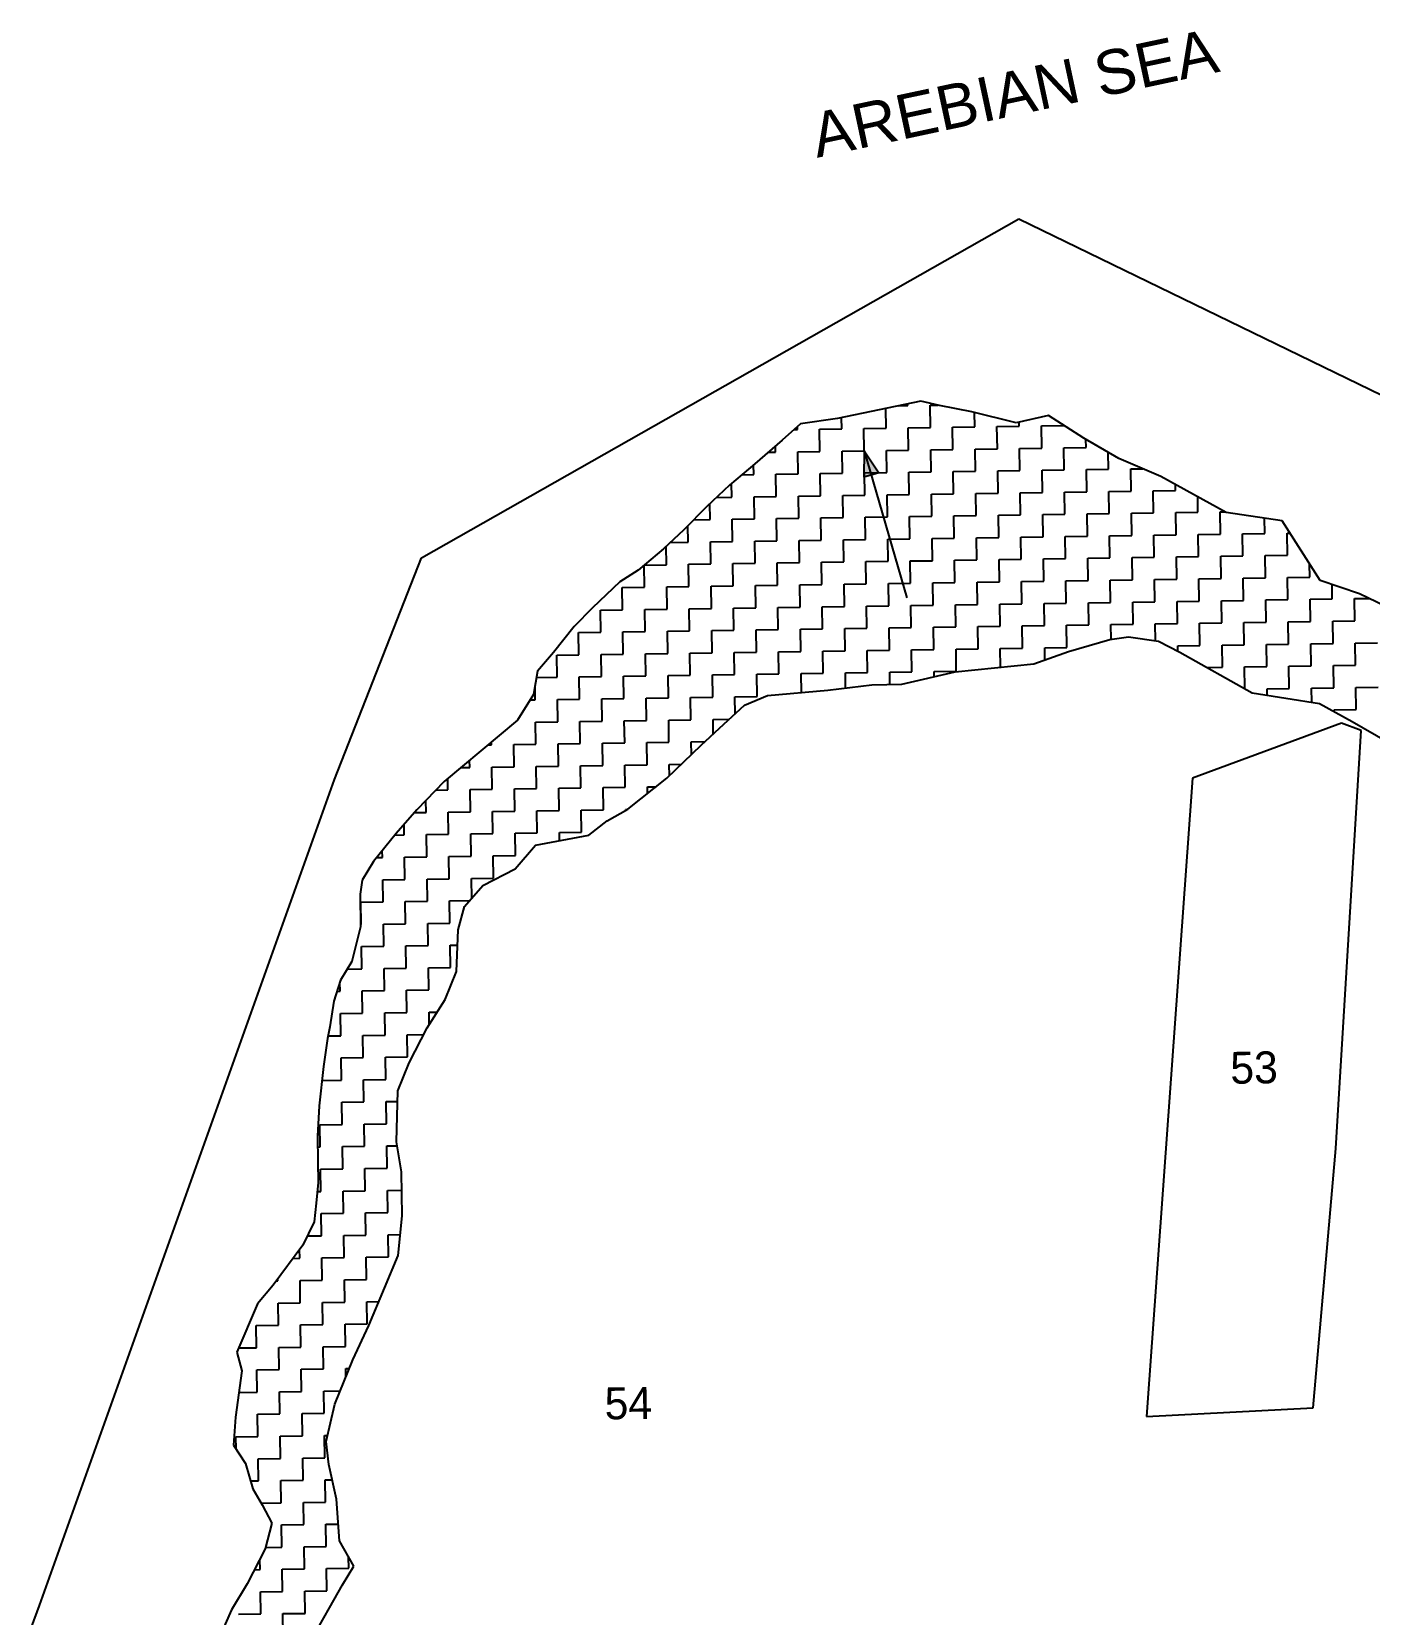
# Model space of a CAD drawing. Header units: metres. Extents: x 278744 to 280335, y 2046357 to 2047767.
# Drawn here: x 278752.3 to 279070.2, y 2046843.6 to 2047219.5 of the extents above; entities that cross this region are included whole.
import ezdxf
from ezdxf.enums import TextEntityAlignment as Align

# ---------------------------------------------------------------- set-up
doc = ezdxf.new("R2010")
doc.units = ezdxf.units.M
doc.header["$MEASUREMENT"] = 0
for name, color, linetype in [('POLY_HATCH', 12, 'Continuous'), ('POLY_PARCEL', 6, 'Continuous'), ('TEXT_MAPOUT', 7, 'Continuous'), ('TEXT_PARCEL', 7, 'Continuous'), ('V_BOUND_LINE', 7, 'Continuous')]:
    doc.layers.add(name, color=color, linetype=linetype)
doc.styles.get("Standard").update_dxf_attribs({"font": 'arial.ttf'})
doc.styles.add('TEXT_MAP', font='')
doc.styles.get('TEXT_MAP').set_extended_font_data('Kruti Dev 050')

msp = doc.modelspace()

# ---------------------------------------------------------------- hatches: boundary and pattern name
h = msp.add_hatch(color=256)
h.paths.add_polyline_path([(278951.83, 2047114.17), (278953.61, 2047114.68), (278950.16, 2047119.97)])
h.paths.add_polyline_path([(278950.16, 2047119.97), (278950.06, 2047113.66), (278951.83, 2047114.17)])

# ---------------------------------------------------------------- linework, layer by layer
for p, q in [((278950.16, 2047119.97), (278950.06, 2047113.66)), ((278950.16, 2047119.97), (278960.24, 2047085.06)), ((278950.16, 2047119.97), (278953.61, 2047114.68)), ((278953.61, 2047114.68), (278950.06, 2047113.66))]:
    msp.add_line(p, q)
at = {"layer": 'POLY_HATCH'}
for p, q in [((278963.6, 2047131.74), (278943.83, 2047127.58)), ((278968.02, 2047130.7), (278963.6, 2047131.74)), ((278975.76, 2047129.17), (278968.02, 2047130.7)), ((278986.27, 2047126.57), (278975.76, 2047129.17)), ((278935.03, 2047126.35), (278930.68, 2047122.43)), ((278943.83, 2047127.58), (278935.03, 2047126.35)), ((278993.95, 2047128.34), (278986.27, 2047126.57)), ((279002.3, 2047122.96), (278993.95, 2047128.34)), ((278930.68, 2047122.43), (278924.15, 2047116.82)), ((279010.64, 2047118.13), (279002.3, 2047122.96)), ((279020.62, 2047113.87), (279010.64, 2047118.13)), ((278924.15, 2047116.82), (278918.17, 2047111.78)), ((279036.18, 2047105.3), (279020.62, 2047113.87)), ((278918.17, 2047111.78), (278912.74, 2047106.74)), ((278912.74, 2047106.74), (278907.31, 2047101.15)), ((279049.43, 2047103.3), (279036.18, 2047105.3)), ((279058.46, 2047089.11), (279049.43, 2047103.3)), ((278907.31, 2047101.15), (278902.42, 2047096.67)), ((278902.42, 2047096.67), (278896.43, 2047091.63)), ((278896.43, 2047091.63), (278892.07, 2047088.81)), ((278892.07, 2047088.81), (278885.55, 2047082.65)), ((279067.87, 2047085.95), (279058.46, 2047089.11)), ((279077.87, 2047081.15), (279067.87, 2047085.95)), ((278885.55, 2047082.65), (278881.21, 2047078.18)), ((278881.21, 2047078.18), (278876.34, 2047072.05)), ((278998.66, 2047072.24), (279008.53, 2047075.15)), ((279008.53, 2047075.15), (279012.93, 2047075.76)), ((279012.93, 2047075.76), (279020.11, 2047074.77)), ((279020.11, 2047074.77), (279025.11, 2047072.09)), ((278876.34, 2047072.05), (278872.55, 2047067.59)), ((278971.73, 2047067.43), (278990.44, 2047069.37)), ((278990.44, 2047069.37), (278998.66, 2047072.24)), ((279025.11, 2047072.09), (279042.33, 2047062.44)), ((278872.55, 2047067.59), (278871.53, 2047062.07)), ((278959.1, 2047064.49), (278971.73, 2047067.43)), ((278871.53, 2047062.07), (278867.77, 2047055.95)), ((278921.71, 2047059.52), (278927.19, 2047061.8)), ((278927.19, 2047061.8), (278941.49, 2047063.12)), ((278941.49, 2047063.12), (278951.94, 2047064.38)), ((278951.94, 2047064.38), (278959.1, 2047064.49)), ((279042.33, 2047062.44), (279058.35, 2047059.93)), ((278916.82, 2047055.04), (278921.71, 2047059.52)), ((279058.35, 2047059.93), (279066.13, 2047055.64)), ((278867.77, 2047055.95), (278850.36, 2047041.37)), ((278911.39, 2047050), (278916.82, 2047055.04)), ((279066.13, 2047055.64), (279074.47, 2047050.81)), ((278903.24, 2047042.17), (278911.39, 2047050)), ((278850.36, 2047041.37), (278843.85, 2047034.67)), ((278893.98, 2047034.87), (278903.24, 2047042.17)), ((278889.07, 2047032.04), (278893.98, 2047034.87)), ((278843.85, 2047034.67), (278838.97, 2047029.08)), ((278884.71, 2047028.67), (278889.07, 2047032.04)), ((278838.97, 2047029.08), (278833.56, 2047022.4)), ((278872.07, 2047026.28), (278884.71, 2047028.67)), ((278867.2, 2047020.7), (278872.07, 2047026.28)), ((278833.56, 2047022.4), (278830.88, 2047017.95)), ((278859.55, 2047016.73), (278867.2, 2047020.7)), ((278830.88, 2047017.95), (278830.38, 2047014.64)), ((278855.21, 2047011.71), (278859.55, 2047016.73)), ((278830.38, 2047014.64), (278830.49, 2047006.93)), ((278853.64, 2047006.18), (278855.21, 2047011.71)), ((278830.49, 2047006.93), (278828.41, 2046998.64)), ((278853.24, 2046996.26), (278853.64, 2047006.18)), ((278828.41, 2046998.64), (278825.73, 2046994.19)), ((278825.73, 2046994.19), (278824.15, 2046989.21)), ((278850.59, 2046989.61), (278853.24, 2046996.26)), ((278824.15, 2046989.21), (278823.14, 2046983.14)), ((278846.28, 2046982.94), (278850.59, 2046989.61)), ((278823.14, 2046983.14), (278822.63, 2046980.38)), ((278842, 2046974.62), (278846.28, 2046982.94)), ((278822.63, 2046980.38), (278821.63, 2046973.76)), ((278821.63, 2046973.76), (278820.67, 2046964.38)), ((278839.34, 2046967.97), (278842, 2046974.62)), ((278838.98, 2046955.85), (278839.34, 2046967.97)), ((278820.67, 2046964.38), (278820.22, 2046957.22)), ((278820.22, 2046957.22), (278820.31, 2046951.16)), ((278840.19, 2046948.71), (278838.98, 2046955.85)), ((278820.31, 2046951.16), (278820.39, 2046946.21)), ((278840.34, 2046938.25), (278840.19, 2046948.71)), ((278820.39, 2046946.21), (278819.91, 2046941.24)), ((278819.91, 2046941.24), (278819.43, 2046936.83)), ((278839.38, 2046928.87), (278840.34, 2046938.25)), ((278819.43, 2046936.83), (278816.76, 2046931.28)), ((278816.76, 2046931.28), (278809.74, 2046921.82)), ((278836.19, 2046921.11), (278839.38, 2046928.87)), ((278809.74, 2046921.82), (278805.95, 2046917.35)), ((278832.47, 2046912.25), (278836.19, 2046921.11)), ((278805.95, 2046917.35), (278801.07, 2046905.87)), ((278828.65, 2046904.08), (278832.47, 2046912.25)), ((278801.07, 2046905.87), (278802.24, 2046901.48)), ((278824.4, 2046893.56), (278828.65, 2046904.08)), ((278802.24, 2046901.48), (278800.76, 2046890.45)), ((278822.33, 2046884.71), (278824.4, 2046893.56)), ((278800.76, 2046890.45), (278800.31, 2046883.83)), ((278822.97, 2046879.22), (278822.33, 2046884.71)), ((278800.31, 2046883.83), (278803.13, 2046879.47)), ((278803.13, 2046879.47), (278804.87, 2046873.44)), ((278824.74, 2046870.98), (278822.97, 2046879.22)), ((278804.87, 2046873.44), (278807.13, 2046869.62)), ((278807.13, 2046869.62), (278809.4, 2046865.25)), ((278825.44, 2046861.08), (278824.74, 2046870.98)), ((278809.4, 2046865.25), (278807.84, 2046859.16)), ((278807.84, 2046859.16), (278803.56, 2046850.84)), ((278828.84, 2046855.08), (278825.44, 2046861.08)), ((278826.15, 2046850.63), (278828.84, 2046855.08)), ((278803.56, 2046850.84), (278799.79, 2046844.73)), ((278818.64, 2046837.3), (278826.15, 2046850.63)), ((278799.79, 2046844.73), (278797.13, 2046838.63))]:
    msp.add_line(p, q, dxfattribs=at)
at = {"layer": 'POLY_HATCH', "linetype": 'Continuous'}
for p, q in [((278955.35, 2047125.31), (278955.28, 2047129.99)), ((278958.34, 2047130.63), (278960.54, 2047130.66)), ((278960.54, 2047130.66), (278960.53, 2047131.09)), ((278965.81, 2047130.74), (278967.72, 2047130.77)), ((278965.89, 2047125.47), (278965.81, 2047130.74)), ((278976.43, 2047125.63), (278976.38, 2047129.01)), ((278934.27, 2047125), (278934.26, 2047125.66)), ((278939.54, 2047125.08), (278944.81, 2047125.16)), ((278939.62, 2047119.81), (278939.54, 2047125.08)), ((278944.81, 2047125.16), (278944.77, 2047127.78)), ((278950.08, 2047125.24), (278955.35, 2047125.31)), ((278950.16, 2047119.97), (278950.08, 2047125.24)), ((278960.62, 2047125.39), (278965.89, 2047125.47)), ((278960.7, 2047120.12), (278960.62, 2047125.39)), ((278971.16, 2047125.55), (278976.43, 2047125.63)), ((278971.24, 2047120.28), (278971.16, 2047125.55)), ((278981.7, 2047125.71), (278986.97, 2047125.79)), ((278981.78, 2047120.44), (278981.7, 2047125.71)), ((278986.97, 2047125.79), (278986.96, 2047126.73)), ((278992.24, 2047125.87), (278997.51, 2047125.95)), ((278992.32, 2047120.6), (278992.24, 2047125.87)), ((278997.51, 2047125.95), (278997.51, 2047126.05)), ((278933.52, 2047124.99), (278934.27, 2047125)), ((279002.86, 2047120.76), (279002.83, 2047122.65)), ((278927.41, 2047119.62), (278929.08, 2047119.65)), ((278929.08, 2047119.65), (278929.06, 2047121.04)), ((278934.35, 2047119.73), (278939.62, 2047119.81)), ((278934.43, 2047114.46), (278934.35, 2047119.73)), ((278944.89, 2047119.89), (278950.16, 2047119.97)), ((278944.97, 2047114.62), (278944.89, 2047119.89)), ((278955.43, 2047120.05), (278960.7, 2047120.12)), ((278955.51, 2047114.78), (278955.43, 2047120.05)), ((278965.97, 2047120.2), (278971.24, 2047120.28)), ((278966.05, 2047114.93), (278965.97, 2047120.2)), ((278976.51, 2047120.36), (278981.78, 2047120.44)), ((278976.59, 2047115.09), (278976.51, 2047120.36)), ((278987.05, 2047120.52), (278992.32, 2047120.6)), ((278987.13, 2047115.25), (278987.05, 2047120.52)), ((278997.59, 2047120.68), (279002.86, 2047120.76)), ((278997.67, 2047115.41), (278997.59, 2047120.68)), ((279008.21, 2047115.57), (279008.15, 2047119.57)), ((278921.11, 2047114.26), (278923.89, 2047114.3)), ((278923.89, 2047114.3), (278923.86, 2047116.57)), ((278929.16, 2047114.38), (278934.43, 2047114.46)), ((278929.24, 2047109.11), (278929.16, 2047114.38)), ((278939.7, 2047114.54), (278944.97, 2047114.62)), ((278939.78, 2047109.27), (278939.7, 2047114.54)), ((278950.24, 2047114.7), (278955.51, 2047114.78)), ((278950.32, 2047109.43), (278950.24, 2047114.7)), ((278960.78, 2047114.85), (278966.05, 2047114.93)), ((278960.86, 2047109.58), (278960.78, 2047114.85)), ((278971.32, 2047115.01), (278976.59, 2047115.09)), ((278971.4, 2047109.74), (278971.32, 2047115.01)), ((278981.86, 2047115.17), (278987.13, 2047115.25)), ((278981.94, 2047109.9), (278981.86, 2047115.17)), ((278992.4, 2047115.33), (278997.67, 2047115.41)), ((278992.48, 2047110.06), (278992.4, 2047115.33)), ((279002.94, 2047115.49), (279008.21, 2047115.57)), ((279003.02, 2047110.22), (279002.94, 2047115.49)), ((279013.48, 2047115.65), (279016.35, 2047115.69)), ((279013.56, 2047110.38), (279013.48, 2047115.65)), ((278918.7, 2047108.95), (278918.65, 2047112.18)), ((278987.21, 2047109.98), (278992.48, 2047110.06)), ((278997.75, 2047110.14), (279003.02, 2047110.22)), ((278997.83, 2047104.87), (278997.75, 2047110.14)), ((279008.29, 2047110.3), (279013.56, 2047110.38)), ((279008.37, 2047105.03), (279008.29, 2047110.3)), ((279018.83, 2047110.46), (279024.1, 2047110.54)), ((279018.91, 2047105.19), (279018.83, 2047110.46)), ((279024.1, 2047110.54), (279024.08, 2047111.97)), ((278913.51, 2047103.6), (278913.45, 2047107.4)), ((278915.06, 2047108.89), (278918.7, 2047108.95)), ((278923.97, 2047109.03), (278929.24, 2047109.11)), ((278924.05, 2047103.76), (278923.97, 2047109.03)), ((278934.51, 2047109.19), (278939.78, 2047109.27)), ((278934.59, 2047103.92), (278934.51, 2047109.19)), ((278945.05, 2047109.35), (278950.32, 2047109.43)), ((278945.13, 2047104.08), (278945.05, 2047109.35)), ((278955.59, 2047109.51), (278960.86, 2047109.58)), ((278955.67, 2047104.24), (278955.59, 2047109.51)), ((278966.13, 2047109.66), (278971.4, 2047109.74)), ((278966.21, 2047104.39), (278966.13, 2047109.66)), ((278976.67, 2047109.82), (278981.94, 2047109.9)), ((278976.75, 2047104.55), (278976.67, 2047109.82)), ((278987.29, 2047104.71), (278987.21, 2047109.98)), ((279029.45, 2047105.35), (279029.39, 2047109.04)), ((278909.63, 2047103.54), (278913.51, 2047103.6)), ((278918.78, 2047103.68), (278924.05, 2047103.76)), ((278918.86, 2047098.41), (278918.78, 2047103.68)), ((278929.32, 2047103.84), (278934.59, 2047103.92)), ((278929.4, 2047098.57), (278929.32, 2047103.84)), ((278939.86, 2047104), (278945.13, 2047104.08)), ((278939.94, 2047098.73), (278939.86, 2047104)), ((278950.4, 2047104.16), (278955.67, 2047104.24)), ((278950.48, 2047098.89), (278950.4, 2047104.16)), ((278960.94, 2047104.31), (278966.21, 2047104.39)), ((278961.02, 2047099.05), (278960.94, 2047104.31)), ((278971.48, 2047104.47), (278976.75, 2047104.55)), ((278971.56, 2047099.2), (278971.48, 2047104.47)), ((278982.02, 2047104.63), (278987.29, 2047104.71)), ((278982.1, 2047099.36), (278982.02, 2047104.63)), ((278992.56, 2047104.79), (278997.83, 2047104.87)), ((278992.64, 2047099.52), (278992.56, 2047104.79)), ((279003.1, 2047104.95), (279008.37, 2047105.03)), ((279003.18, 2047099.68), (279003.1, 2047104.95)), ((279013.64, 2047105.11), (279018.91, 2047105.19)), ((279013.72, 2047099.84), (279013.64, 2047105.11)), ((279024.18, 2047105.27), (279029.45, 2047105.35)), ((279024.26, 2047100), (279024.18, 2047105.27)), ((279034.72, 2047105.43), (279035.91, 2047105.45)), ((279034.8, 2047100.16), (279034.72, 2047105.43)), ((279045.34, 2047100.32), (279045.28, 2047103.92)), ((278908.32, 2047098.25), (278908.26, 2047102.13)), ((278945.21, 2047098.81), (278950.48, 2047098.89)), ((278945.29, 2047093.54), (278945.21, 2047098.81)), ((278955.75, 2047098.97), (278961.02, 2047099.05)), ((278955.83, 2047093.7), (278955.75, 2047098.97)), ((278966.29, 2047099.12), (278971.56, 2047099.2)), ((278966.37, 2047093.85), (278966.29, 2047099.12)), ((278976.83, 2047099.28), (278982.1, 2047099.36)), ((278976.91, 2047094.01), (278976.83, 2047099.28)), ((278987.37, 2047099.44), (278992.64, 2047099.52)), ((278987.45, 2047094.17), (278987.37, 2047099.44)), ((278997.91, 2047099.6), (279003.18, 2047099.68)), ((278997.99, 2047094.33), (278997.91, 2047099.6)), ((279008.45, 2047099.76), (279013.72, 2047099.84)), ((279008.53, 2047094.49), (279008.45, 2047099.76)), ((279018.99, 2047099.92), (279024.26, 2047100)), ((279019.07, 2047094.65), (279018.99, 2047099.92)), ((279029.53, 2047100.08), (279034.8, 2047100.16)), ((279029.61, 2047094.81), (279029.53, 2047100.08)), ((279040.07, 2047100.24), (279045.34, 2047100.32)), ((279040.15, 2047094.97), (279040.07, 2047100.24)), ((279050.61, 2047100.4), (279051.27, 2047100.41)), ((279050.69, 2047095.13), (279050.61, 2047100.4)), ((278903.13, 2047092.9), (278903.06, 2047097.26)), ((278904.07, 2047098.19), (278908.32, 2047098.25)), ((278913.59, 2047098.33), (278918.86, 2047098.41)), ((278913.67, 2047093.06), (278913.59, 2047098.33)), ((278924.13, 2047098.49), (278929.4, 2047098.57)), ((278924.21, 2047093.22), (278924.13, 2047098.49)), ((278934.67, 2047098.65), (278939.94, 2047098.73)), ((278934.75, 2047093.38), (278934.67, 2047098.65)), ((279045.42, 2047095.05), (279050.69, 2047095.13)), ((279045.49, 2047089.78), (279045.42, 2047095.05)), ((278897.86, 2047092.82), (278903.13, 2047092.9)), ((278897.94, 2047087.55), (278897.86, 2047092.82)), ((278908.4, 2047092.98), (278913.67, 2047093.06)), ((278908.48, 2047087.71), (278908.4, 2047092.98)), ((278918.94, 2047093.14), (278924.21, 2047093.22)), ((278919.02, 2047087.87), (278918.94, 2047093.14)), ((278929.48, 2047093.3), (278934.75, 2047093.38)), ((278929.56, 2047088.03), (278929.48, 2047093.3)), ((278940.02, 2047093.46), (278945.29, 2047093.54)), ((278940.1, 2047088.19), (278940.02, 2047093.46)), ((278950.56, 2047093.62), (278955.83, 2047093.7)), ((278950.64, 2047088.35), (278950.56, 2047093.62)), ((278961.1, 2047093.78), (278966.37, 2047093.85)), ((278961.18, 2047088.51), (278961.1, 2047093.78)), ((278971.64, 2047093.93), (278976.91, 2047094.01)), ((278971.72, 2047088.66), (278971.64, 2047093.93)), ((278982.18, 2047094.09), (278987.45, 2047094.17)), ((278982.26, 2047088.82), (278982.18, 2047094.09)), ((278992.72, 2047094.25), (278997.99, 2047094.33)), ((278992.8, 2047088.98), (278992.72, 2047094.25)), ((279003.26, 2047094.41), (279008.53, 2047094.49)), ((279003.34, 2047089.14), (279003.26, 2047094.41)), ((279013.8, 2047094.57), (279019.07, 2047094.65)), ((279013.88, 2047089.3), (279013.8, 2047094.57)), ((279024.34, 2047094.73), (279029.61, 2047094.81)), ((279024.42, 2047089.46), (279024.34, 2047094.73)), ((279034.88, 2047094.89), (279040.15, 2047094.97)), ((279034.96, 2047089.62), (279034.88, 2047094.89)), ((279056.03, 2047089.94), (279055.99, 2047093)), ((278892.67, 2047087.47), (278897.94, 2047087.55)), ((278903.21, 2047087.63), (278908.48, 2047087.71)), ((278903.29, 2047082.36), (278903.21, 2047087.63)), ((278913.75, 2047087.79), (278919.02, 2047087.87)), ((278913.83, 2047082.52), (278913.75, 2047087.79)), ((278924.29, 2047087.95), (278929.56, 2047088.03)), ((278924.37, 2047082.68), (278924.29, 2047087.95)), ((278934.83, 2047088.11), (278940.1, 2047088.19)), ((278934.91, 2047082.84), (278934.83, 2047088.11)), ((278945.37, 2047088.27), (278950.64, 2047088.35)), ((278945.45, 2047083), (278945.37, 2047088.27)), ((278955.91, 2047088.43), (278961.18, 2047088.51)), ((278955.99, 2047083.16), (278955.91, 2047088.43)), ((278966.45, 2047088.58), (278971.72, 2047088.66)), ((278966.53, 2047083.31), (278966.45, 2047088.58)), ((278976.99, 2047088.74), (278982.26, 2047088.82)), ((278977.07, 2047083.47), (278976.99, 2047088.74)), ((278987.53, 2047088.9), (278992.8, 2047088.98)), ((278987.61, 2047083.63), (278987.53, 2047088.9)), ((278998.07, 2047089.06), (279003.34, 2047089.14)), ((278998.15, 2047083.79), (278998.07, 2047089.06)), ((279008.61, 2047089.22), (279013.88, 2047089.3)), ((279008.69, 2047083.95), (279008.61, 2047089.22)), ((279019.15, 2047089.38), (279024.42, 2047089.46)), ((279019.22, 2047084.11), (279019.15, 2047089.38)), ((279029.69, 2047089.54), (279034.96, 2047089.62)), ((279029.76, 2047084.27), (279029.69, 2047089.54)), ((279040.22, 2047089.7), (279045.49, 2047089.78)), ((279040.3, 2047084.43), (279040.22, 2047089.7)), ((279050.76, 2047089.86), (279056.03, 2047089.94)), ((279050.84, 2047084.59), (279050.76, 2047089.86)), ((279061.38, 2047084.75), (279061.33, 2047088.15)), ((278892.75, 2047082.2), (278892.67, 2047087.47)), ((278992.88, 2047083.71), (278998.15, 2047083.79)), ((279003.42, 2047083.87), (279008.69, 2047083.95)), ((279003.49, 2047078.6), (279003.42, 2047083.87)), ((279013.96, 2047084.03), (279019.22, 2047084.11)), ((279014.03, 2047078.76), (279013.96, 2047084.03)), ((279024.49, 2047084.19), (279029.76, 2047084.27)), ((279024.57, 2047078.92), (279024.49, 2047084.19)), ((279035.03, 2047084.35), (279040.3, 2047084.43)), ((279035.11, 2047079.08), (279035.03, 2047084.35)), ((279045.57, 2047084.51), (279050.84, 2047084.59)), ((279045.65, 2047079.24), (279045.57, 2047084.51)), ((279056.11, 2047084.67), (279061.38, 2047084.75)), ((279056.19, 2047079.4), (279056.11, 2047084.67)), ((279066.65, 2047084.83), (279070.11, 2047084.88)), ((279066.73, 2047079.56), (279066.65, 2047084.83)), ((278887.48, 2047082.12), (278892.75, 2047082.2)), ((278887.56, 2047076.85), (278887.48, 2047082.12)), ((278898.02, 2047082.28), (278903.29, 2047082.36)), ((278898.1, 2047077.01), (278898.02, 2047082.28)), ((278908.56, 2047082.44), (278913.83, 2047082.52)), ((278908.64, 2047077.17), (278908.56, 2047082.44)), ((278919.1, 2047082.6), (278924.37, 2047082.68)), ((278919.18, 2047077.33), (278919.1, 2047082.6)), ((278929.64, 2047082.76), (278934.91, 2047082.84)), ((278929.72, 2047077.49), (278929.64, 2047082.76)), ((278940.18, 2047082.92), (278945.45, 2047083)), ((278940.26, 2047077.65), (278940.18, 2047082.92)), ((278950.72, 2047083.08), (278955.99, 2047083.16)), ((278950.8, 2047077.81), (278950.72, 2047083.08)), ((278961.26, 2047083.24), (278966.53, 2047083.31)), ((278961.34, 2047077.97), (278961.26, 2047083.24)), ((278971.8, 2047083.39), (278977.07, 2047083.47)), ((278971.88, 2047078.12), (278971.8, 2047083.39)), ((278982.34, 2047083.55), (278987.61, 2047083.63)), ((278982.42, 2047078.28), (278982.34, 2047083.55)), ((278992.96, 2047078.44), (278992.88, 2047083.71)), ((278882.29, 2047076.77), (278887.56, 2047076.85)), ((278882.37, 2047071.5), (278882.29, 2047076.77)), ((278892.83, 2047076.93), (278898.1, 2047077.01)), ((278892.91, 2047071.66), (278892.83, 2047076.93)), ((278903.37, 2047077.09), (278908.64, 2047077.17)), ((278903.45, 2047071.82), (278903.37, 2047077.09)), ((278913.91, 2047077.25), (278919.18, 2047077.33)), ((278913.99, 2047071.98), (278913.91, 2047077.25)), ((278924.45, 2047077.41), (278929.72, 2047077.49)), ((278924.53, 2047072.14), (278924.45, 2047077.41)), ((278934.99, 2047077.57), (278940.26, 2047077.65)), ((278935.07, 2047072.3), (278934.99, 2047077.57)), ((278945.53, 2047077.73), (278950.8, 2047077.81)), ((278945.61, 2047072.46), (278945.53, 2047077.73)), ((278956.07, 2047077.89), (278961.34, 2047077.97)), ((278956.15, 2047072.62), (278956.07, 2047077.89)), ((278966.61, 2047078.05), (278971.88, 2047078.12)), ((278966.69, 2047072.78), (278966.61, 2047078.05)), ((278977.15, 2047078.2), (278982.42, 2047078.28)), ((278977.22, 2047072.93), (278977.15, 2047078.2)), ((278987.69, 2047078.36), (278992.96, 2047078.44)), ((278987.76, 2047073.09), (278987.69, 2047078.36)), ((278998.22, 2047078.52), (279003.49, 2047078.6)), ((278998.3, 2047073.25), (278998.22, 2047078.52)), ((279008.76, 2047078.68), (279014.03, 2047078.76)), ((279008.82, 2047075.19), (279008.76, 2047078.68)), ((279019.3, 2047078.84), (279024.57, 2047078.92)), ((279019.36, 2047074.87), (279019.3, 2047078.84)), ((279029.84, 2047079), (279035.11, 2047079.08)), ((279029.92, 2047073.73), (279029.84, 2047079)), ((279040.38, 2047079.16), (279045.65, 2047079.24)), ((279040.46, 2047073.89), (279040.38, 2047079.16)), ((279050.92, 2047079.32), (279056.19, 2047079.4)), ((279051, 2047074.05), (279050.92, 2047079.32)), ((279061.46, 2047079.48), (279066.73, 2047079.56)), ((279061.54, 2047074.21), (279061.46, 2047079.48)), ((278940.34, 2047072.38), (278945.61, 2047072.46)), ((278950.88, 2047072.54), (278956.15, 2047072.62)), ((278950.96, 2047067.27), (278950.88, 2047072.54)), ((278961.42, 2047072.7), (278966.69, 2047072.78)), ((278961.49, 2047067.43), (278961.42, 2047072.7)), ((278971.96, 2047072.85), (278977.22, 2047072.93)), ((278972.03, 2047067.58), (278971.96, 2047072.85)), ((278982.49, 2047073.01), (278987.76, 2047073.09)), ((278982.56, 2047068.55), (278982.49, 2047073.01)), ((278993.03, 2047073.17), (278998.3, 2047073.25)), ((278993.08, 2047070.29), (278993.03, 2047073.17)), ((279024.65, 2047073.65), (279029.92, 2047073.73)), ((279024.67, 2047072.32), (279024.65, 2047073.65)), ((279035.19, 2047073.81), (279040.46, 2047073.89)), ((279035.27, 2047068.54), (279035.19, 2047073.81)), ((279045.73, 2047073.97), (279051, 2047074.05)), ((279045.81, 2047068.7), (279045.73, 2047073.97)), ((279056.27, 2047074.13), (279061.54, 2047074.21)), ((279056.35, 2047068.86), (279056.27, 2047074.13)), ((279066.81, 2047074.29), (279072.08, 2047074.37)), ((279066.89, 2047069.02), (279066.81, 2047074.29)), ((278877.1, 2047071.42), (278882.37, 2047071.5)), ((278877.18, 2047066.15), (278877.1, 2047071.42)), ((278887.64, 2047071.58), (278892.91, 2047071.66)), ((278887.72, 2047066.31), (278887.64, 2047071.58)), ((278898.18, 2047071.74), (278903.45, 2047071.82)), ((278898.26, 2047066.47), (278898.18, 2047071.74)), ((278908.72, 2047071.9), (278913.99, 2047071.98)), ((278908.8, 2047066.63), (278908.72, 2047071.9)), ((278919.26, 2047072.06), (278924.53, 2047072.14)), ((278919.34, 2047066.79), (278919.26, 2047072.06)), ((278929.8, 2047072.22), (278935.07, 2047072.3)), ((278929.88, 2047066.95), (278929.8, 2047072.22)), ((278940.42, 2047067.11), (278940.34, 2047072.38)), ((279040.54, 2047068.62), (279045.81, 2047068.7)), ((279051.08, 2047068.78), (279056.35, 2047068.86)), ((279051.16, 2047063.51), (279051.08, 2047068.78)), ((279061.62, 2047068.94), (279066.89, 2047069.02)), ((279061.7, 2047063.67), (279061.62, 2047068.94)), ((278872.28, 2047066.08), (278877.18, 2047066.15)), ((278882.45, 2047066.23), (278887.72, 2047066.31)), ((278882.53, 2047060.96), (278882.45, 2047066.23)), ((278892.99, 2047066.39), (278898.26, 2047066.47)), ((278893.07, 2047061.12), (278892.99, 2047066.39)), ((278903.53, 2047066.55), (278908.8, 2047066.63)), ((278903.61, 2047061.28), (278903.53, 2047066.55)), ((278914.07, 2047066.71), (278919.34, 2047066.79)), ((278914.15, 2047061.44), (278914.07, 2047066.71)), ((278924.61, 2047066.87), (278929.88, 2047066.95)), ((278924.69, 2047061.6), (278924.61, 2047066.87)), ((278935.15, 2047067.03), (278940.42, 2047067.11)), ((278935.21, 2047062.54), (278935.15, 2047067.03)), ((278945.69, 2047067.19), (278950.96, 2047067.27)), ((278945.74, 2047063.63), (278945.69, 2047067.19)), ((278956.23, 2047067.35), (278961.49, 2047067.43)), ((278956.27, 2047064.45), (278956.23, 2047067.35)), ((278966.76, 2047067.51), (278972.03, 2047067.58)), ((278966.78, 2047066.28), (278966.76, 2047067.51)), ((279031.55, 2047068.48), (279035.27, 2047068.54)), ((279040.62, 2047063.4), (279040.54, 2047068.62)), ((278871.99, 2047060.8), (278871.93, 2047064.23)), ((278898.34, 2047061.2), (278903.61, 2047061.28)), ((278898.42, 2047055.93), (278898.34, 2047061.2)), ((278908.88, 2047061.36), (278914.15, 2047061.44)), ((278908.96, 2047056.09), (278908.88, 2047061.36)), ((278919.42, 2047061.52), (278924.69, 2047061.6)), ((278919.48, 2047057.47), (278919.42, 2047061.52)), ((279045.89, 2047063.43), (279051.16, 2047063.51)), ((279045.92, 2047061.88), (279045.89, 2047063.43)), ((279056.43, 2047063.59), (279061.7, 2047063.67)), ((279056.48, 2047060.22), (279056.43, 2047063.59)), ((279066.97, 2047063.75), (279072.24, 2047063.83)), ((279067.05, 2047058.48), (279066.97, 2047063.75)), ((278870.75, 2047060.79), (278871.99, 2047060.8)), ((278877.26, 2047060.88), (278882.53, 2047060.96)), ((278877.34, 2047055.61), (278877.26, 2047060.88)), ((278887.8, 2047061.04), (278893.07, 2047061.12)), ((278887.88, 2047055.77), (278887.8, 2047061.04)), ((279061.78, 2047058.4), (279067.05, 2047058.48)), ((279061.79, 2047058.03), (279061.78, 2047058.4)), ((278872.07, 2047055.53), (278877.34, 2047055.61)), ((278872.15, 2047050.26), (278872.07, 2047055.53)), ((278882.61, 2047055.69), (278887.88, 2047055.77)), ((278882.69, 2047050.42), (278882.61, 2047055.69)), ((278893.15, 2047055.85), (278898.42, 2047055.93)), ((278893.23, 2047050.58), (278893.15, 2047055.85)), ((278903.69, 2047056.01), (278908.96, 2047056.09)), ((278903.76, 2047050.74), (278903.69, 2047056.01)), ((278914.23, 2047056.17), (278918.12, 2047056.23)), ((278914.28, 2047052.68), (278914.23, 2047056.17)), ((278860.77, 2047050.09), (278861.61, 2047050.11)), ((278861.61, 2047050.11), (278861.6, 2047050.78)), ((278866.88, 2047050.18), (278872.15, 2047050.26)), ((278866.96, 2047044.92), (278866.88, 2047050.18)), ((278877.42, 2047050.34), (278882.69, 2047050.42)), ((278877.49, 2047045.07), (278877.42, 2047050.34)), ((278887.96, 2047050.5), (278893.23, 2047050.58)), ((278888.03, 2047045.23), (278887.96, 2047050.5)), ((278898.49, 2047050.66), (278903.76, 2047050.74)), ((278898.57, 2047045.39), (278898.49, 2047050.66)), ((278909.03, 2047050.82), (278912.32, 2047050.87)), ((278909.08, 2047047.78), (278909.03, 2047050.82)), ((278856.42, 2047044.76), (278856.39, 2047046.42)), ((278854.36, 2047044.73), (278856.42, 2047044.76)), ((278861.69, 2047044.84), (278866.96, 2047044.92)), ((278861.76, 2047039.57), (278861.69, 2047044.84)), ((278872.23, 2047044.99), (278877.49, 2047045.07)), ((278872.3, 2047039.72), (278872.23, 2047044.99)), ((278882.76, 2047045.15), (278888.03, 2047045.23)), ((278882.84, 2047039.88), (278882.76, 2047045.15)), ((278893.3, 2047045.31), (278898.57, 2047045.39)), ((278893.38, 2047040.04), (278893.3, 2047045.31)), ((278903.84, 2047045.47), (278906.72, 2047045.52)), ((278903.88, 2047042.79), (278903.84, 2047045.47)), ((278848.41, 2047039.36), (278851.23, 2047039.41)), ((278851.23, 2047039.41), (278851.19, 2047042.06)), ((278856.49, 2047039.49), (278861.76, 2047039.57)), ((278856.57, 2047034.22), (278856.49, 2047039.49)), ((278867.03, 2047039.65), (278872.3, 2047039.72)), ((278867.11, 2047034.38), (278867.03, 2047039.65)), ((278877.57, 2047039.8), (278882.84, 2047039.88)), ((278877.65, 2047034.53), (278877.57, 2047039.8)), ((278888.11, 2047039.96), (278893.38, 2047040.04)), ((278888.19, 2047034.69), (278888.11, 2047039.96)), ((278898.65, 2047040.12), (278900.68, 2047040.15)), ((278898.68, 2047038.57), (278898.65, 2047040.12)), ((278846.03, 2047034.06), (278845.99, 2047036.87)), ((278840.84, 2047028.71), (278840.81, 2047031.18)), ((278843.28, 2047034.02), (278846.03, 2047034.06)), ((278851.3, 2047034.14), (278856.57, 2047034.22)), ((278851.38, 2047028.87), (278851.3, 2047034.14)), ((278861.84, 2047034.3), (278867.11, 2047034.38)), ((278861.92, 2047029.03), (278861.84, 2047034.3)), ((278872.38, 2047034.45), (278877.65, 2047034.53)), ((278872.46, 2047029.18), (278872.38, 2047034.45)), ((278882.92, 2047034.61), (278888.19, 2047034.69)), ((278883, 2047029.34), (278882.92, 2047034.61)), ((278893.46, 2047034.77), (278893.82, 2047034.78)), ((278893.47, 2047034.57), (278893.46, 2047034.77)), ((278838.64, 2047028.67), (278840.84, 2047028.71)), ((278846.11, 2047028.79), (278851.38, 2047028.87)), ((278846.19, 2047023.52), (278846.11, 2047028.79)), ((278856.65, 2047028.95), (278861.92, 2047029.03)), ((278856.73, 2047023.68), (278856.65, 2047028.95)), ((278867.19, 2047029.11), (278872.46, 2047029.18)), ((278867.27, 2047023.84), (278867.19, 2047029.11)), ((278877.73, 2047029.26), (278883, 2047029.34)), ((278877.76, 2047027.36), (278877.73, 2047029.26)), ((278835.65, 2047023.36), (278835.63, 2047024.95)), ((278851.46, 2047023.6), (278856.73, 2047023.68)), ((278851.54, 2047018.33), (278851.46, 2047023.6)), ((278862, 2047023.76), (278867.27, 2047023.84)), ((278862.08, 2047018.49), (278862, 2047023.76)), ((278834.33, 2047023.34), (278835.65, 2047023.36)), ((278840.92, 2047023.44), (278846.19, 2047023.52)), ((278841, 2047018.17), (278840.92, 2047023.44)), ((278835.73, 2047018.09), (278841, 2047018.17)), ((278835.81, 2047012.82), (278835.73, 2047018.09)), ((278846.27, 2047018.25), (278851.54, 2047018.33)), ((278846.35, 2047012.98), (278846.27, 2047018.25)), ((278856.81, 2047018.41), (278862.08, 2047018.49)), ((278856.88, 2047013.65), (278856.81, 2047018.41)), ((278830.54, 2047012.74), (278835.81, 2047012.82)), ((278830.62, 2047007.47), (278830.54, 2047012.74)), ((278841.08, 2047012.9), (278846.35, 2047012.98)), ((278841.16, 2047007.63), (278841.08, 2047012.9)), ((278851.62, 2047013.06), (278856.44, 2047013.13)), ((278851.7, 2047007.79), (278851.62, 2047013.06)), ((278830.48, 2047007.47), (278830.62, 2047007.47)), ((278835.89, 2047007.55), (278841.16, 2047007.63)), ((278835.97, 2047002.28), (278835.89, 2047007.55)), ((278846.43, 2047007.71), (278851.7, 2047007.79)), ((278846.51, 2047002.44), (278846.43, 2047007.71)), ((278830.7, 2047002.2), (278835.97, 2047002.28)), ((278830.78, 2046996.93), (278830.7, 2047002.2)), ((278841.24, 2047002.36), (278846.51, 2047002.44)), ((278841.32, 2046997.09), (278841.24, 2047002.36)), ((278851.78, 2047002.52), (278853.5, 2047002.54)), ((278851.86, 2046997.25), (278851.78, 2047002.52)), ((278825.59, 2046991.58), (278825.56, 2046993.67)), ((278827.35, 2046996.88), (278830.78, 2046996.93)), ((278836.05, 2046997.01), (278841.32, 2046997.09)), ((278836.13, 2046991.74), (278836.05, 2046997.01)), ((278846.59, 2046997.17), (278851.86, 2046997.25)), ((278846.67, 2046991.9), (278846.59, 2046997.17)), ((278824.89, 2046991.57), (278825.59, 2046991.58)), ((278830.86, 2046991.66), (278836.13, 2046991.74)), ((278830.94, 2046986.39), (278830.86, 2046991.66)), ((278841.4, 2046991.82), (278846.67, 2046991.9)), ((278841.48, 2046986.55), (278841.4, 2046991.82)), ((278825.67, 2046986.31), (278830.94, 2046986.39)), ((278825.75, 2046981.04), (278825.67, 2046986.31)), ((278836.21, 2046986.47), (278841.48, 2046986.55)), ((278836.29, 2046981.2), (278836.21, 2046986.47)), ((278846.75, 2046986.63), (278848.68, 2046986.66)), ((278846.79, 2046983.73), (278846.75, 2046986.63)), ((278822.74, 2046981), (278825.75, 2046981.04)), ((278831.02, 2046981.12), (278836.29, 2046981.2)), ((278831.1, 2046975.85), (278831.02, 2046981.12)), ((278841.56, 2046981.28), (278845.46, 2046981.34)), ((278841.64, 2046976.01), (278841.56, 2046981.28)), ((278825.83, 2046975.77), (278831.1, 2046975.85)), ((278825.91, 2046970.5), (278825.83, 2046975.77)), ((278836.37, 2046975.93), (278841.64, 2046976.01)), ((278836.45, 2046970.66), (278836.37, 2046975.93)), ((278821.28, 2046970.43), (278825.91, 2046970.5)), ((278831.18, 2046970.58), (278836.45, 2046970.66)), ((278831.26, 2046965.31), (278831.18, 2046970.58)), ((278825.99, 2046965.23), (278831.26, 2046965.31)), ((278826.07, 2046959.96), (278825.99, 2046965.23)), ((278836.53, 2046965.39), (278839.27, 2046965.43)), ((278836.61, 2046960.12), (278836.53, 2046965.39)), ((278820.8, 2046959.88), (278826.07, 2046959.96)), ((278820.88, 2046954.61), (278820.8, 2046959.88)), ((278831.34, 2046960.04), (278836.61, 2046960.12)), ((278831.42, 2046954.77), (278831.34, 2046960.04)), ((278820.26, 2046954.6), (278820.88, 2046954.61)), ((278826.15, 2046954.69), (278831.42, 2046954.77)), ((278826.23, 2046949.42), (278826.15, 2046954.69)), ((278836.69, 2046954.85), (278839.14, 2046954.89)), ((278836.77, 2046949.58), (278836.69, 2046954.85)), ((278820.96, 2046949.34), (278826.23, 2046949.42)), ((278821.04, 2046944.07), (278820.96, 2046949.34)), ((278831.5, 2046949.5), (278836.77, 2046949.58)), ((278831.58, 2046944.23), (278831.5, 2046949.5)), ((278820.18, 2046944.06), (278821.04, 2046944.07)), ((278826.31, 2046944.15), (278831.58, 2046944.23)), ((278826.39, 2046938.88), (278826.31, 2046944.15)), ((278836.85, 2046944.31), (278840.25, 2046944.36)), ((278836.93, 2046939.04), (278836.85, 2046944.31)), ((278821.12, 2046938.8), (278826.39, 2046938.88)), ((278821.2, 2046933.53), (278821.12, 2046938.8)), ((278831.66, 2046938.96), (278836.93, 2046939.04)), ((278831.74, 2046933.69), (278831.66, 2046938.96)), ((278817.82, 2046933.48), (278821.2, 2046933.53)), ((278826.47, 2046933.61), (278831.74, 2046933.69)), ((278826.55, 2046928.34), (278826.47, 2046933.61)), ((278837.01, 2046933.77), (278839.89, 2046933.81)), ((278837.09, 2046928.5), (278837.01, 2046933.77)), ((278816.01, 2046928.18), (278815.97, 2046930.23)), ((278814.44, 2046928.16), (278816.01, 2046928.18)), ((278821.28, 2046928.26), (278826.55, 2046928.34)), ((278821.36, 2046922.99), (278821.28, 2046928.26)), ((278831.82, 2046928.42), (278837.09, 2046928.5)), ((278831.89, 2046923.15), (278831.82, 2046928.42)), ((278810.49, 2046922.83), (278810.82, 2046922.83)), ((278810.82, 2046922.83), (278810.81, 2046923.26)), ((278816.09, 2046922.91), (278821.36, 2046922.99)), ((278816.16, 2046917.64), (278816.09, 2046922.91)), ((278826.63, 2046923.07), (278831.89, 2046923.15)), ((278826.7, 2046917.8), (278826.63, 2046923.07)), ((278810.9, 2046917.56), (278816.16, 2046917.64)), ((278810.97, 2046912.29), (278810.9, 2046917.56)), ((278821.43, 2046917.72), (278826.7, 2046917.8)), ((278821.51, 2046912.45), (278821.43, 2046917.72)), ((278831.97, 2046917.88), (278834.86, 2046917.92)), ((278832.05, 2046912.61), (278831.97, 2046917.88)), ((278805.7, 2046912.21), (278810.97, 2046912.29)), ((278805.78, 2046906.94), (278805.7, 2046912.21)), ((278816.24, 2046912.37), (278821.51, 2046912.45)), ((278816.32, 2046907.1), (278816.24, 2046912.37)), ((278826.78, 2046912.53), (278832.05, 2046912.61)), ((278826.86, 2046907.26), (278826.78, 2046912.53)), ((278811.05, 2046907.02), (278816.32, 2046907.1)), ((278821.59, 2046907.18), (278826.86, 2046907.26)), ((278821.67, 2046901.91), (278821.59, 2046907.18)), ((278801.5, 2046906.88), (278805.78, 2046906.94)), ((278811.13, 2046901.75), (278811.05, 2046907.02)), ((278805.86, 2046901.67), (278811.13, 2046901.75)), ((278805.94, 2046896.4), (278805.86, 2046901.67)), ((278816.4, 2046901.83), (278821.67, 2046901.91)), ((278816.48, 2046896.56), (278816.4, 2046901.83)), ((278826.94, 2046901.99), (278827.81, 2046902.01)), ((278826.97, 2046899.93), (278826.94, 2046901.99)), ((278801.55, 2046896.34), (278805.94, 2046896.4)), ((278811.21, 2046896.48), (278816.48, 2046896.56)), ((278811.29, 2046891.21), (278811.21, 2046896.48)), ((278821.75, 2046896.64), (278825.67, 2046896.7)), ((278821.83, 2046891.37), (278821.75, 2046896.64)), ((278806.02, 2046891.13), (278811.29, 2046891.21)), ((278806.1, 2046885.86), (278806.02, 2046891.13)), ((278816.56, 2046891.29), (278821.83, 2046891.37)), ((278816.64, 2046886.02), (278816.56, 2046891.29)), ((278800.83, 2046885.79), (278806.1, 2046885.86)), ((278800.88, 2046882.95), (278800.83, 2046885.79)), ((278811.37, 2046885.94), (278816.64, 2046886.02)), ((278811.45, 2046880.67), (278811.37, 2046885.94)), ((278821.91, 2046886.1), (278822.66, 2046886.11)), ((278821.99, 2046880.83), (278821.91, 2046886.1)), ((278816.72, 2046880.75), (278821.99, 2046880.83)), ((278806.18, 2046880.59), (278811.45, 2046880.67)), ((278806.26, 2046875.32), (278806.18, 2046880.59)), ((278816.8, 2046875.48), (278816.72, 2046880.75)), ((278804.33, 2046875.3), (278806.26, 2046875.32)), ((278811.53, 2046875.4), (278816.8, 2046875.48)), ((278811.61, 2046870.13), (278811.53, 2046875.4)), ((278822.07, 2046875.56), (278823.75, 2046875.59)), ((278822.15, 2046870.29), (278822.07, 2046875.56)), ((278806.87, 2046870.06), (278811.61, 2046870.13)), ((278816.88, 2046870.21), (278822.15, 2046870.29)), ((278816.96, 2046864.94), (278816.88, 2046870.21)), ((278811.69, 2046864.86), (278816.96, 2046864.94)), ((278811.77, 2046859.59), (278811.69, 2046864.86)), ((278822.23, 2046865.02), (278825.16, 2046865.07)), ((278822.31, 2046859.75), (278822.23, 2046865.02)), ((278807.94, 2046859.54), (278811.77, 2046859.59)), ((278817.04, 2046859.67), (278822.31, 2046859.75)), ((278817.12, 2046854.4), (278817.04, 2046859.67)), ((278806.58, 2046854.25), (278806.54, 2046856.64)), ((278822.39, 2046854.48), (278827.66, 2046854.56)), ((278822.47, 2046849.21), (278822.39, 2046854.48)), ((278827.66, 2046854.56), (278827.62, 2046857.24)), ((278805.3, 2046854.23), (278806.58, 2046854.25)), ((278811.85, 2046854.32), (278817.12, 2046854.4)), ((278811.93, 2046849.06), (278811.85, 2046854.32)), ((278806.66, 2046848.98), (278811.93, 2046849.06)), ((278806.74, 2046843.71), (278806.66, 2046848.98)), ((278817.2, 2046849.13), (278822.47, 2046849.21)), ((278817.28, 2046843.86), (278817.2, 2046849.13)), ((278801.47, 2046843.63), (278806.74, 2046843.71)), ((278812.01, 2046843.79), (278817.28, 2046843.86)), ((278812.09, 2046838.52), (278812.01, 2046843.79))]:
    msp.add_line(p, q, dxfattribs=at)
at = {"layer": 'POLY_PARCEL'}
for p, q in [((279063.52, 2047055.29), (279028.14, 2047042.21)), ((279068.2, 2047053.5), (279063.52, 2047055.29)), ((279062.24, 2046954.25), (279068.2, 2047053.5)), ((279028.14, 2047042.21), (279017.19, 2046890.58)), ((279056.8, 2046892.67), (279062.24, 2046954.25)), ((279017.19, 2046890.58), (279056.8, 2046892.67))]:
    msp.add_line(p, q, dxfattribs=at)
at = {"layer": 'V_BOUND_LINE'}
for p, q in [((278844.97, 2047094.54), (278986.89, 2047175.02)), ((278986.89, 2047175.02), (279227.88, 2047057.98)), ((278824.26, 2047041.92), (278844.97, 2047094.54)), ((278754.19, 2046845.76), (278824.26, 2047041.92)), ((278752.32, 2046840.55), (278754.19, 2046845.76))]:
    msp.add_line(p, q, dxfattribs=at)

# ---------------------------------------------------------------- texts
at = {"layer": 'TEXT_MAPOUT'}
msp.add_text('AREBIAN SEA', height=10.5409, rotation=12.0658, dxfattribs=at).set_placement((278985.83, 2047204.92), align=Align.MIDDLE)
at = {"layer": 'TEXT_PARCEL', "style": 'TEXT_MAP'}
for s, p in [('53', (279042.77, 2046973.48)), ('54', (278894.1, 2046893.73))]:
    msp.add_text(s, height=7.589, rotation=0.8645, dxfattribs=at).set_placement(p, align=Align.MIDDLE)

doc.saveas('drawing.dxf')
